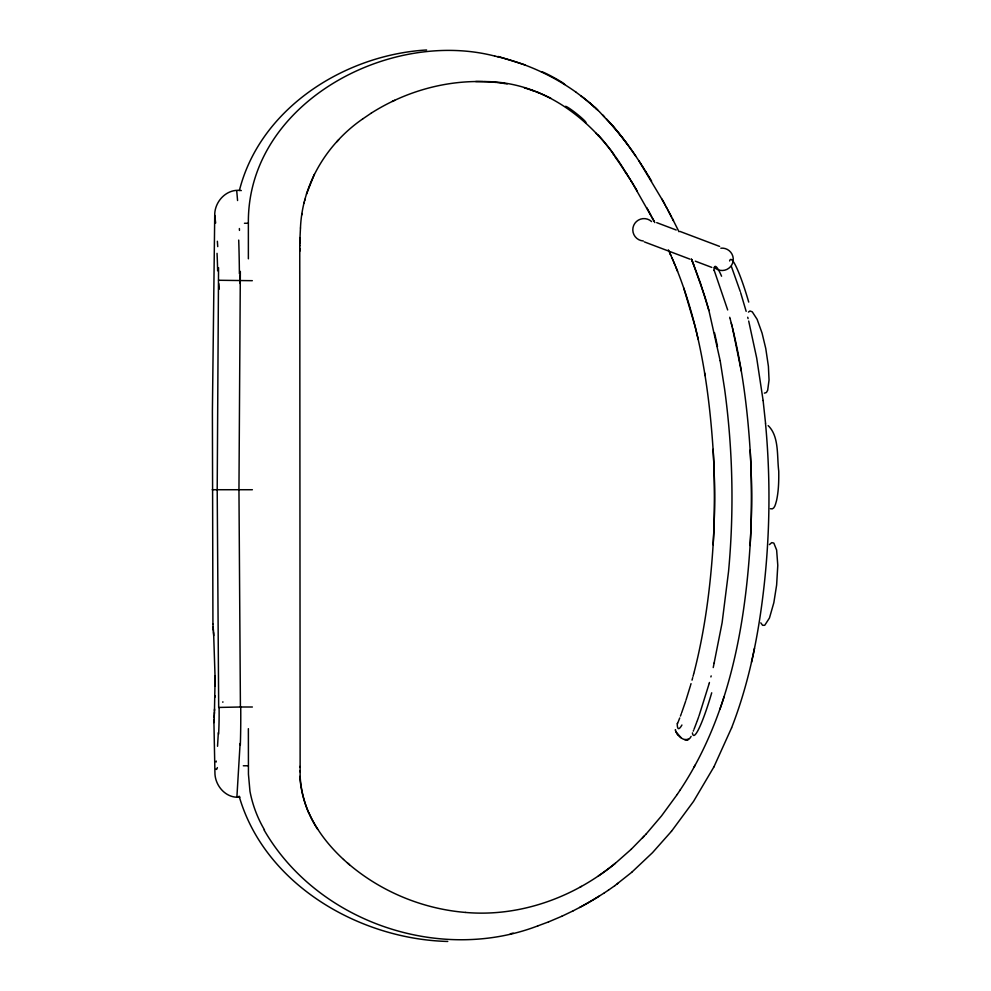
<?xml version="1.0" encoding="UTF-8"?>
<svg xmlns="http://www.w3.org/2000/svg" width="991" height="991" viewBox="0 0 991 991"><rect width="100%" height="100%" fill="white"/><g stroke="black" fill="none" stroke-linecap="round" stroke-linejoin="round"><path stroke-width="1.49" d="M212.929 624.268L212.396 411.315L214.725 215.307C214.465 201.322 226.939 188.24 241.321 190.582M215.047 680.978L214.465 711.104M248.369 728.67L248.444 774.231L249.967 791.313A119.354 118.524 -89.5 0 0 264.461 829.839M248.369 258.812L248.369 223.272C247.081 104.055 388.038 28.454 494.806 56.091M215.047 682.898L215.047 679.355M240.342 271.398L238.955 489.727L240.417 707.004L252.383 707.004M299.765 250.859L300.137 776.399A107.87 107.87 0 0 0 308.771 813.016M299.765 249.868L299.778 248.221M299.765 250.537L299.778 248.877M299.765 251.194L299.765 250.203M215.035 684.186L215.022 686.181M299.778 248.543L299.802 245.57M240.417 707.004L218.677 707.438L217.202 489.727L218.553 267.644M299.827 243.575L299.802 245.892M299.827 243.91L299.839 242.919M299.839 243.241L299.852 242.25M299.839 242.572L299.976 237.605M214.874 697.23L214.911 695.732M299.852 241.915L299.877 241.259M299.877 240.924L299.926 239.265M299.926 238.93L300.471 228.004M240.107 743.448L236.899 796.987M214.539 709.036L214.353 713.892M214.415 712.195L214.081 719.714M214.316 714.734L214.18 717.695M218.33 732.622L217.537 746.273M214.044 720.42L214.081 719.602M214.006 721.039L214.044 720.346M214.019 720.99L213.932 722.575M677.138 270.246C699.745 327.191 709.023 388.497 713.086 449.344A787.758 787.758 0 0 1 713.124 544.777C710.411 587.428 704.874 630.041 694.319 671.514M731.494 323.995C741.937 365.27 747.437 407.66 750.137 450.1A787.771 787.771 0 0 1 750.088 545.533C744.588 630.524 728.001 718.029 680.148 790.062M300.471 228.004C302.23 184.301 326.869 143.621 362.619 118.994M216.125 762.054L216.236 761.038M301.883 214.824L302.094 213.511M731.593 727.84C746.818 688.695 755.947 647.445 761.608 605.91A801.248 801.248 0 0 0 765.498 423.268M713.235 667.562L722.117 622.695L728.534 571.609A801.285 801.285 0 0 0 724.594 388.955L720.172 360.699M714.214 663.388L714.375 662.694M304.088 203.093L304.398 201.805M239.376 190.557C260.199 108.106 344.719 54.802 426.601 49.984M304.708 200.516L305.042 199.228M694.158 672.158L693.898 673.124M711.166 675.899L710.894 676.94M693.737 673.756L693.489 674.722M693.316 675.354L693.056 676.32M692.709 677.609L692.461 678.562M709.432 682.465L709.147 683.505M692.275 679.194L692.015 680.16M708.961 684.199L698.989 715.998M691.037 683.641L690.677 684.905M690.492 685.537L685.995 700.142M306.479 194.125L314.283 174.416M685.636 701.256L681.672 712.727M698.618 717.026L697.057 721.337M681.35 713.594L680.433 716.072M696.723 722.216L694.047 729.215M679.727 717.967L677.485 723.764M693.601 730.355L693.291 731.11M731.593 727.84L713.904 766.91M713.904 766.91L693.551 801.372L671.477 831.3M693.886 767.381L695.162 765.064M691.111 736.4C687.172 744.737 676.172 735.879 675.391 729.673L675.428 730.194M680.148 790.075L677.212 794.485M677.212 794.485L661.542 815.878L646.095 834.063M769.437 544.604L771.754 542.61L773.835 543.093L776.634 550.03L777.786 565.304L776.634 585L773.847 602.677L769.462 617.988L764.742 625.284L762.599 625.309L760.791 622.844M671.477 831.288L652.487 852.681L631.701 872.315M748.453 312.078L749.976 310.976L752.268 311.831L757.112 319.3L762.054 333.075L765.758 348.485L768.409 366.348L769.041 380.024L767.678 390.243L766.415 392.498L764.383 393.142M631.267 849.237L646.082 834.075M336.829 141.8L338.637 139.855M642.478 837.965L644.286 836.02M631.255 849.25L615.361 863.285A236.539 236.539 0 0 1 598.353 875.97C559.667 902.305 512.285 916.576 465.386 912.426M631.701 872.315L614.878 885.632M617.195 883.935L618.334 883.08M614.878 885.632L608.462 890.141M362.619 118.994L371.39 113.036M608.462 890.141L604.386 892.841M604.275 892.916L599.456 895.975A336.271 335.045 -33 0 1 579.648 907.471M371.39 113.036C408.23 89.686 452.887 78.004 496.441 82.464M580.243 887.019L581.395 886.375M573.306 910.754L579.648 907.459A336.283 335.045 -32.9 0 0 599.444 895.975M573.306 910.754L561.699 916.328M392.238 101.441L394.641 100.314M561.699 916.316L548.531 921.903M548.531 921.903L537.816 925.891M537.803 925.891C439.025 963.661 317.145 921.816 264.114 830.037M510.34 933.782L513.127 933.138M686.268 739.93L688.485 739.472L684.62 739.583M475.705 81.522L483.162 81.584M244.455 223.272L248.369 223.272M252.321 280.688L218.553 280.267M212.223 489.727L252.383 489.727M243.315 765.77L248.369 765.77M239.946 797.098C226.084 798.783 214.762 785.665 214.923 772.423L213.932 722.6M483.819 81.596C544.666 81.089 596.099 122.128 625.73 172.484M447.759 941.45C359.25 939.257 264.51 884.381 239.128 796.169M768.161 425.597C779.422 436.461 776.82 456.393 778.74 471.084C778.876 480.982 778.641 490.991 776.523 500.69C775.619 503.465 774.652 510.241 770.428 508.73M465.374 912.426C420.457 908.697 376.803 889.906 343.518 859.457M497.123 82.538L501.619 83.083M502.214 83.17L504.407 83.492M504.654 83.529L507.169 83.938M494.794 56.091L497.593 56.722M497.593 56.722C525.664 63.325 552.482 75.353 575.944 92.138M498.25 56.475L525.18 64.935M524.388 87.877L525.193 88.112M525.317 88.149L532.613 90.491M531.535 90.119L534.038 90.999M533.208 90.701L535.016 91.358M535.635 91.581L537.506 92.299M656.723 222.641L676.209 230.011M679.9 231.399L719.615 246.412M644.336 241.891L668.244 250.934M670.089 251.627L689.897 259.122M695.31 261.166L711.811 267.409M536.527 91.915L538.993 92.881M538.125 92.535L539.946 93.265M540.553 93.513L550.81 98.22M575.944 92.138L583.81 98.059M580.924 95.817L590.586 103.646M584.232 98.394L586.994 100.624M681.151 737.738L676.06 732.027M587.477 101.02L591.516 104.451M589.422 102.655L592.841 105.616M347.469 862.988L349.476 864.722M590.822 103.844L594.501 107.102M591.961 104.835L595.963 108.44M593.894 106.557L594.885 107.449M594.699 107.276L596.607 109.035M595.789 108.279L596.458 108.911M596.124 108.601L597.92 110.274M343.518 859.457C329.26 846.277 316.885 830.743 308.957 812.93M596.904 109.32L599.121 111.438M599.53 111.822L615.448 129.041M602.578 114.845L604.572 116.901M595.876 133.091L596.768 134.082M612.351 125.423L613.54 126.798M613.825 127.133L614.445 127.851M614.767 128.235L617.678 131.741M615.795 129.462L620.837 135.68M618.471 132.707L627.068 143.844M676.903 733.451L678.079 734.938M621.976 137.13L624.07 139.855A367.995 367.995 0 0 1 635.689 156.033L639.393 161.583M638.873 160.79L662.954 200.962M639.604 161.905L640.867 163.837M625.346 171.901L628.381 176.596M626.944 174.366L619.598 163.329A364.019 364.019 0 0 0 615.002 156.838M641.152 164.271L642.676 166.649M626.349 173.437L627.501 175.234M642.998 167.145L644.323 169.25M627.997 176.002L630.09 179.309M628.381 176.596L631.205 181.093M644.67 169.783L645.686 171.406M630.623 180.164L631.626 181.774M645.847 171.678L647.309 174.032M631.205 181.093L633.237 184.376M631.961 182.307L654.816 222.579M647.618 174.54L648.783 176.448M633.534 184.871L634.401 186.283M649.055 176.894L650.245 178.851M634.661 186.729L636.049 189.033M650.443 179.185L651.595 181.105M636.234 189.343L637.3 191.139M661.901 199.055L664.069 202.982M646.801 207.714L647.631 209.212M663.375 201.706L667.116 208.63M647.99 209.869L648.857 211.442M664.577 203.911L665.382 205.397M649.34 212.347L650.133 213.796M650.406 214.304L651.26 215.902M665.94 206.438L673.471 220.733M651.855 216.992L653.936 220.906M667.723 209.758L668.467 211.157M668.913 211.987L669.767 213.61M670.04 214.13L670.709 215.394M671.08 216.112L671.551 217.017M672.381 218.615L672.802 219.445M672.877 219.593L678.971 231.721M668.355 249.905L669.036 251.38M668.677 250.599L670.213 253.956M669.656 252.742L672.431 258.936M670.412 254.402L670.833 255.319M671.96 257.858L672.901 260.038M672.703 259.592L674.214 263.123M673.471 261.376L676.977 269.837M674.462 263.693L674.933 264.832M691.507 259.332L692.573 261.958M691.718 259.853L692.015 260.583M675.614 266.48L677.571 271.336M714.214 270.419L727.679 309.96M693.44 264.126L704.898 296.743A475.779 475.779 0 0 1 708.912 310.48L720.172 360.712M692.474 261.698L700.476 283.153L708.899 310.468M731.42 266.579L740.252 291.478M683.74 288.009L695.025 326.163A517.537 517.537 0 0 1 698.085 339.058M740.649 292.717L746.161 311.36M729.723 317.269L729.983 318.222M730.156 318.867L731.333 323.351M747.722 317.244L748.081 318.619M731.247 323.041L732.225 326.894M748.701 321.047L756.703 358.085L763.107 400.5M732.535 328.182L741.305 371.055M704.601 372.913L705.022 375.539M214.737 215.32L215.654 223.012M763.107 400.513L765.548 423.256M236.713 190.73L237.58 200.529M212.904 624.033L213.139 627.154M217.363 241.259L217.735 246.61M213.127 626.969L213.3 629.335M213.238 628.393L213.437 631.267M213.325 629.768L213.375 630.499M213.424 631.156L213.536 632.902M213.486 632.134L213.598 633.769M213.561 633.162L213.647 634.674M213.622 634.252L213.709 635.603M213.697 635.38L215.035 676.196M239.376 228.537L239.463 230.407M299.877 771.085L299.901 771.754M299.79 766.452L299.79 767.108M215.035 676.097L215.035 677.894M215.035 677.733L215.047 679.566M720.829 248.196A11.198 11.198 0 0 1 732.683 262.9A11.198 11.198 0 0 1 714.338 267.409M643.283 240.962A11.198 11.198 0 0 1 633.695 225.391A11.198 11.198 0 0 1 651.582 221.563M754.51 648.213A573.43 573.43 0 0 1 751.5 662.199M750.137 450.1A787.511 787.511 0 0 1 750.088 545.521M615.349 863.285A236.453 236.453 0 0 1 598.366 875.97M606.529 118.97A236.254 236.254 0 0 1 611.336 124.271L622.261 137.501A361.653 361.653 0 0 1 635.677 156.033M691.396 259.06A404.873 404.873 0 0 1 693.539 264.362M711.711 692.796A55.967 6.565 -75 0 1 692.424 732.882M714.486 332.666A571.15 571.15 0 0 1 717.496 346.639M729.624 260.967A55.967 6.565 75 0 1 748.725 302.082M681.919 725.016A55.36 6.206 -75.1 0 1 677.262 723.38M713.086 449.344A787.486 787.486 0 0 1 713.124 544.777M317.665 829.331A111.463 111.463 0 0 1 299.802 776.411M724.087 696.784A423.145 423.145 0 0 1 719.875 709.358M713.916 270.407A55.261 6.181 75.1 0 1 721.572 276.229M541.482 71.922A13.267 0.855 28.6 0 1 553.374 77.286A13.267 0.855 28.6 0 1 564.436 84.458M565.576 106.817A13.044 1.189 38.4 0 1 576.341 113.494A13.044 1.189 38.4 0 1 585.582 122.624M598.106 135.618A12.933 0.619 51.3 0 1 606.071 144.191A12.933 0.619 51.3 0 1 613.33 154.571M219.085 707.487A50.268 5.426 89.1 0 1 218.602 734.145M217.351 767.579A82.773 4.286 -88.8 0 1 216.038 769.041M222.826 702.285A111.958 1.573 -85.6 0 1 222.864 701.801M240.726 707.041A75.415 5.562 89.4 0 1 240.317 745.059M218.776 283.637A90.441 0.892 85 0 1 219.271 289.149M217.041 253.337A56.896 3.914 89.7 0 1 217.636 270.803M239.723 275.461A112.231 0.979 86.5 0 1 240.231 283.562M238.707 240.082A81.237 4.113 89.9 0 1 239.401 273.739"/></g></svg>
